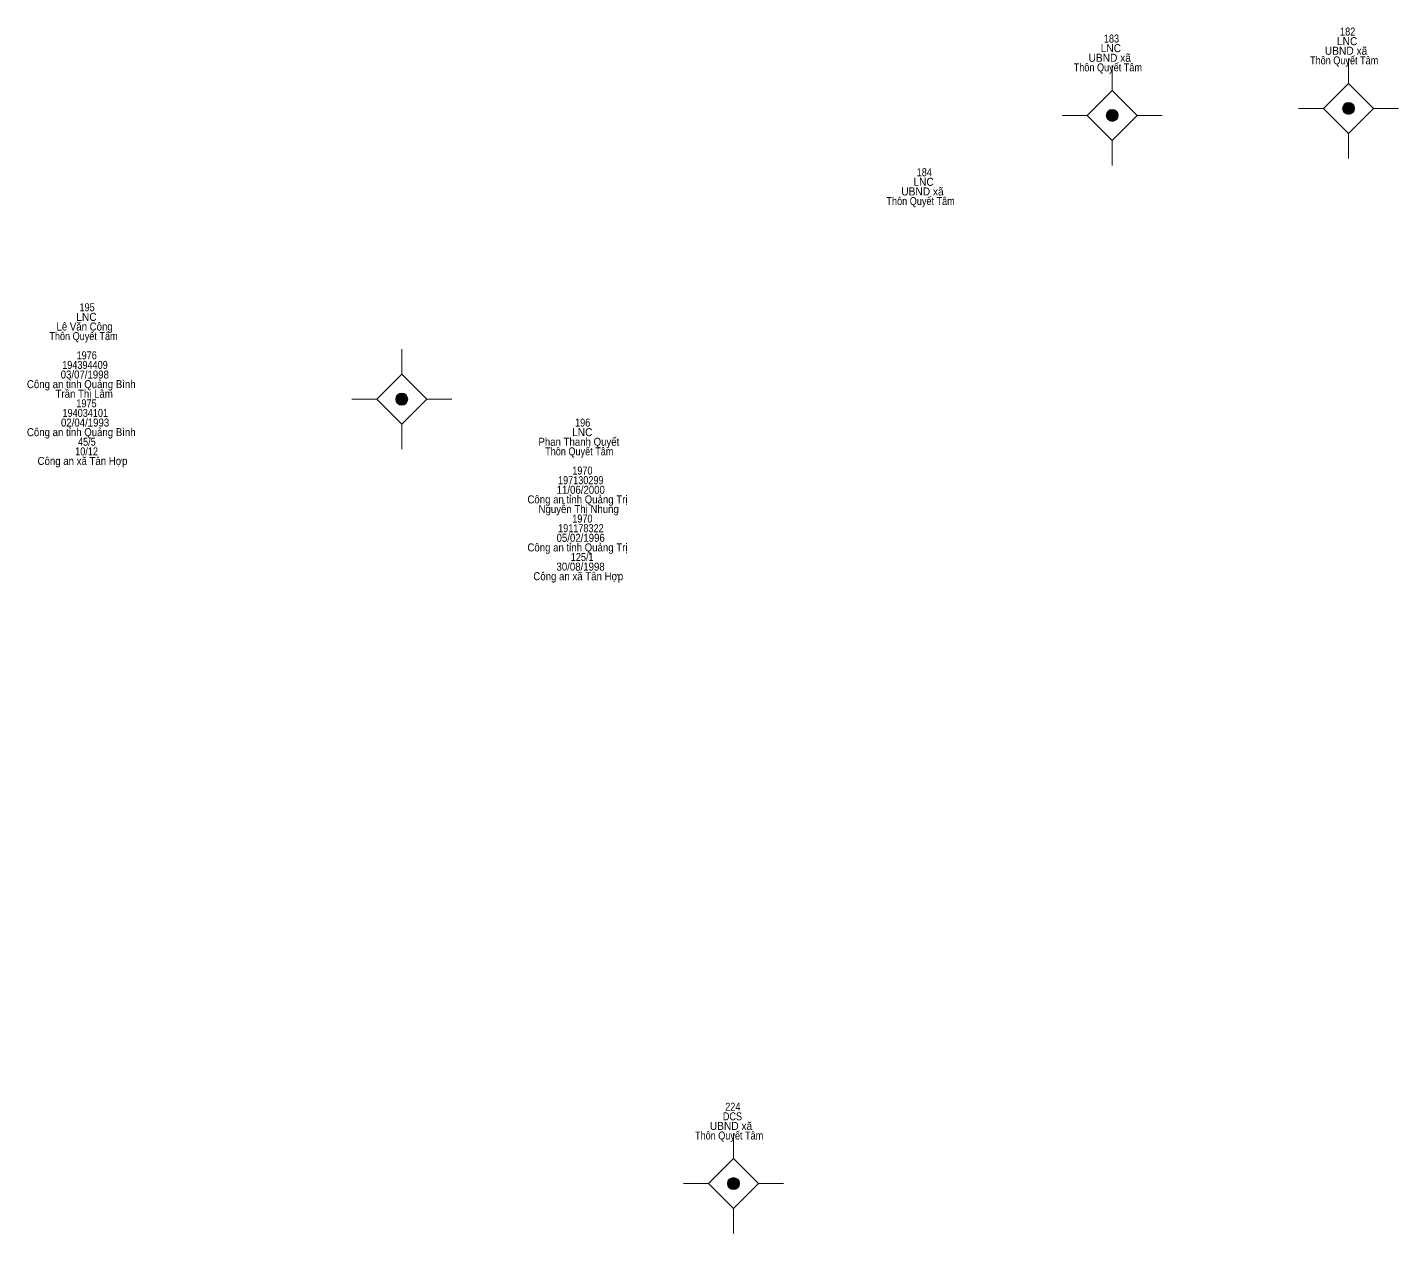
# Model space of a CAD drawing. Header units: metres. Extents: x 548452 to 551009, y 1840956 to 1844548.
# Drawn here: x 550857.6 to 550926.1, y 1841423.3 to 1841483.6 of the extents above; entities that cross this region are included whole.
import ezdxf
from ezdxf.enums import TextEntityAlignment as Align

# ---------------------------------------------------------------- set-up
doc = ezdxf.new("R2010")
doc.units = ezdxf.units.M
doc.header["$LTSCALE"] = 0.16
doc.layers.add('11', color=7, linetype='Continuous', lineweight=13)
doc.layers.add('15', color=7, linetype='Continuous')

msp = doc.modelspace()

# ---------------------------------------------------------------- hatches: boundary and pattern name
at = {"layer": '11'}
for points in [[(550912.0995, 1841479.19, 1), (550911.4995, 1841479.19, 1)], [(550923.9095, 1841479.54, 1), (550923.3095, 1841479.54, 1)], [(550876.5895, 1841465.01, 1), (550875.9895, 1841465.01, 1)], [(550893.1695, 1841425.81, 1), (550892.5695, 1841425.81, 1)]]:
    msp.add_hatch(color=256, dxfattribs=at).paths.add_polyline_path(points)

# ---------------------------------------------------------------- linework, layer by layer
for p, q in [((550911.8, 1841481.69), (550911.8, 1841480.44)), ((550923.61, 1841482.04), (550923.61, 1841480.79)), ((550922.36, 1841479.54), (550921.11, 1841479.54)), ((550926.11, 1841479.54), (550924.86, 1841479.54)), ((550910.55, 1841479.19), (550909.3, 1841479.19)), ((550914.3, 1841479.19), (550913.05, 1841479.19)), ((550923.61, 1841478.29), (550923.61, 1841477.04)), ((550911.8, 1841477.94), (550911.8, 1841476.69)), ((550876.29, 1841467.51), (550876.29, 1841466.26)), ((550875.04, 1841465.01), (550873.79, 1841465.01)), ((550878.79, 1841465.01), (550877.54, 1841465.01)), ((550876.29, 1841463.76), (550876.29, 1841462.51)), ((550892.87, 1841428.31), (550892.87, 1841427.06)), ((550891.62, 1841425.81), (550890.37, 1841425.81)), ((550895.37, 1841425.81), (550894.12, 1841425.81)), ((550892.87, 1841424.56), (550892.87, 1841423.31))]:
    msp.add_line(p, q, dxfattribs=at)
for points in [[(550923.61, 1841480.79), (550922.36, 1841479.54), (550923.61, 1841478.29), (550924.86, 1841479.54)], [(550911.8, 1841480.44), (550910.55, 1841479.19), (550911.8, 1841477.94), (550913.05, 1841479.19)], [(550876.29, 1841466.26), (550875.04, 1841465.01), (550876.29, 1841463.76), (550877.54, 1841465.01)], [(550892.87, 1841427.06), (550891.62, 1841425.81), (550892.87, 1841424.56), (550894.12, 1841425.81)]]:
    msp.add_lwpolyline(points, close=True, dxfattribs=at)
for centre in [(550911.7995, 1841479.19), (550923.6095, 1841479.54), (550876.2895, 1841465.01), (550892.8695, 1841425.81)]:
    msp.add_circle(centre, 0.3, dxfattribs=at)

# ---------------------------------------------------------------- texts
at = {"layer": '15'}
for s, width, p in [('182', 0.85, (550923.565, 1841483.18)), ('LNC', 0.95, (550911.73, 1841482.35)), ('183', 0.85, (550911.76, 1841482.83)), ('LNC', 0.95, (550923.54, 1841482.7)), ('UBND xã', 0.95, (550911.675, 1841481.87)), ('Thôn Quyết Tâm', 0.85, (550923.39, 1841481.74)), ('UBND xã', 0.95, (550923.485, 1841482.22)), ('Thôn Quyết Tâm', 0.85, (550911.58, 1841481.39)), ('LNC', 0.95, (550902.37, 1841475.67)), ('184', 0.85, (550902.405, 1841476.15)), ('UBND xã', 0.95, (550902.315, 1841475.19)), ('Thôn Quyết Tâm', 0.85, (550902.22, 1841474.71)), ('195', 0.85, (550860.56, 1841469.4)), ('LNC', 0.95, (550860.53, 1841468.92)), ('Thôn Quyết Tâm', 0.85, (550860.38, 1841467.96)), ('Lê Văn Công', 0.9, (550860.435, 1841468.44)), ('1976', 0.85, (550860.54, 1841467)), ('03/07/1998', 0.9, (550860.445, 1841466.04)), ('194394409', 0.85, (550860.455, 1841466.52)), ('Công an tỉnh Quảng Bình', 0.9, (550860.27, 1841465.56)), ('Trần Thị Lâm', 0.9, (550860.415, 1841465.08)), ('1975', 0.85, (550860.53, 1841464.6)), ('194034101', 0.85, (550860.47, 1841464.12)), ('Công an tỉnh Quảng Bình', 0.9, (550860.27, 1841463.16)), ('02/04/1993', 0.9, (550860.46, 1841463.64)), ('LNC', 0.95, (550885.31, 1841463.16)), ('196', 0.85, (550885.33, 1841463.64)), ('45/5', 0.85, (550860.55, 1841462.68)), ('Phan Thanh Quyết', 0.9, (550885.14, 1841462.68)), ('10/12', 0.85, (550860.535, 1841462.2)), ('Thôn Quyết Tâm', 0.85, (550885.16, 1841462.2)), ('Công an xã Tân Hợp', 0.9, (550860.33, 1841461.72)), ('1970', 0.85, (550885.315, 1841461.24)), ('197130299', 0.85, (550885.235, 1841460.76)), ('Công an tỉnh Quảng Trị', 0.9, (550885.07, 1841459.8)), ('11/06/2000', 0.9, (550885.235, 1841460.28)), ('Nguyễn Thị Nhung', 0.9, (550885.13, 1841459.32)), ('191178322', 0.85, (550885.24, 1841458.36)), ('1970', 0.85, (550885.315, 1841458.84)), ('05/02/1996', 0.9, (550885.23, 1841457.88)), ('Công an tỉnh Quảng Trị', 0.9, (550885.07, 1841457.4)), ('30/08/1998', 0.9, (550885.225, 1841456.44)), ('125/1', 0.85, (550885.305, 1841456.92)), ('Công an xã Tân Hợp', 0.9, (550885.11, 1841455.96)), ('DCS', 0.85, (550892.815, 1841428.97)), ('224', 0.85, (550892.835, 1841429.45)), ('UBND xã', 0.95, (550892.745, 1841428.49)), ('Thôn Quyết Tâm', 0.85, (550892.65, 1841428.01))]:
    msp.add_text(s, height=0.4, dxfattribs=dict(at, width=width)).set_placement(p, align=Align.CENTER)

doc.saveas('drawing.dxf')
